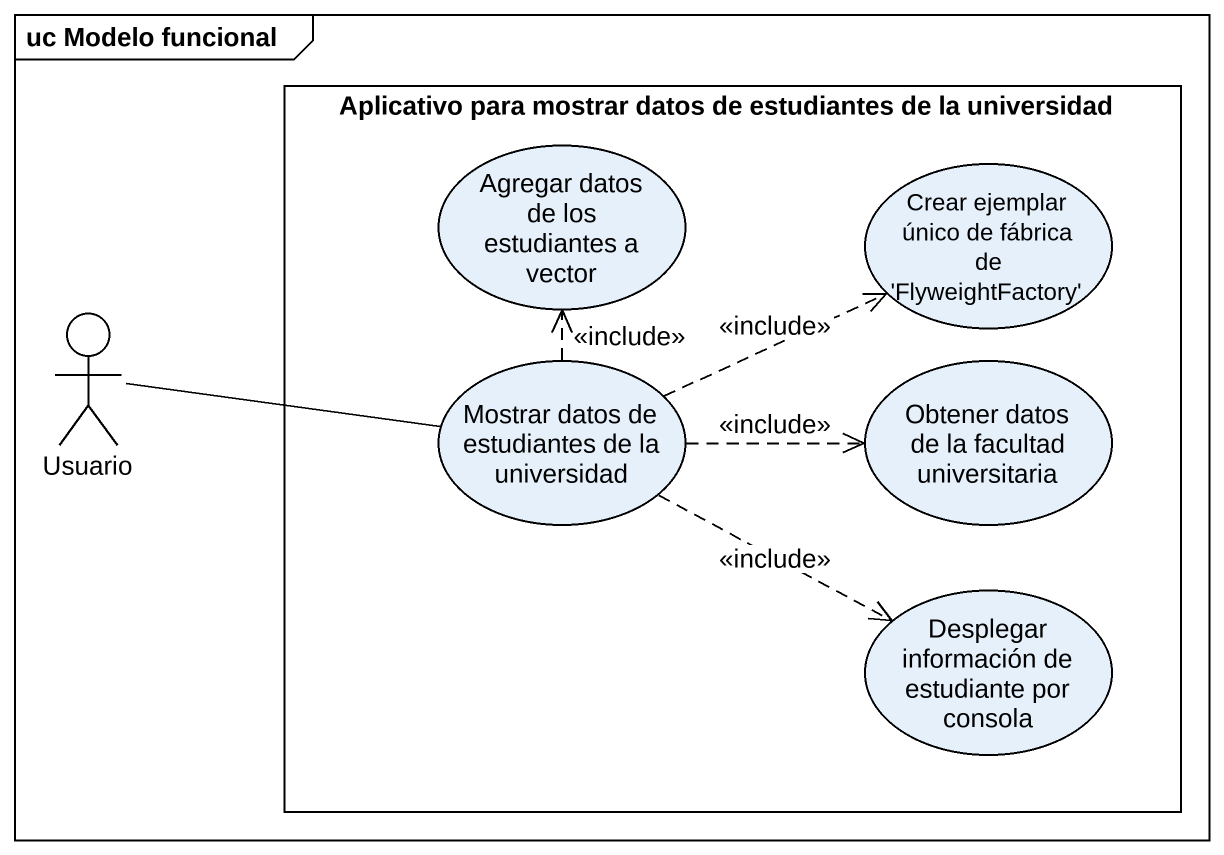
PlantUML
@startuml
mainframe uc Modelo funcional
rectangle "Aplicativo para mostrar datos de estudiantes de la universidad" as Aplicativo_para_mostrar {
  usecase "Agregar datos de los estudiantes a vector" as Agregar_datos_de_los
  usecase "Crear ejemplar único de fábrica de 'FlyweightFactory'" as Crear_ejemplar_único_de
  usecase "Mostrar datos de estudiantes de la universidad" as Mostrar_datos_de
  usecase "Obtener datos de la facultad universitaria" as Obtener_datos_de_la
  usecase "Desplegar información de estudiante por consola" as Desplegar_información_de
}
actor Usuario
Usuario -right- Mostrar_datos_de
Mostrar_datos_de .up.> Agregar_datos_de_los : <<include>>
Mostrar_datos_de .right.> Crear_ejemplar_único_de : <<include>>
Mostrar_datos_de .right.> Obtener_datos_de_la : <<include>>
Mostrar_datos_de .right.> Desplegar_información_de : <<include>>
@enduml
